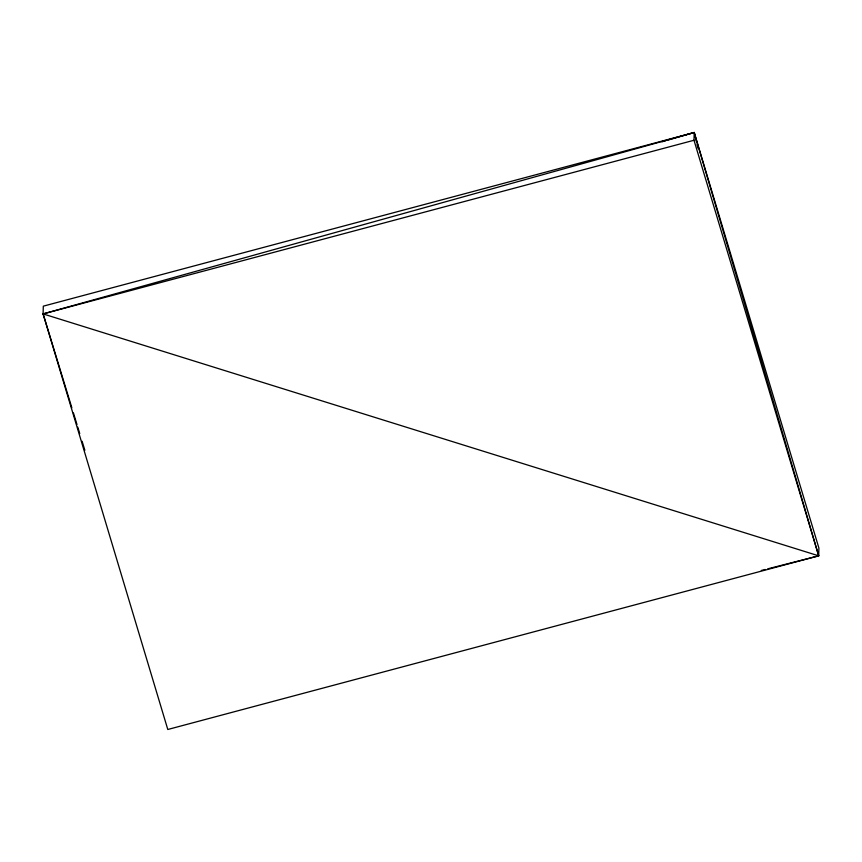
<?xml version="1.0" encoding="UTF-8"?>
<svg xmlns="http://www.w3.org/2000/svg" width="862" height="862" viewBox="0 0 862 862"><rect width="100%" height="100%" fill="white"/><g stroke="black" fill="none" stroke-linecap="round" stroke-linejoin="round"><path stroke-width="1.29" d="M767.837 568.812L818.695 555.839L693.996 140.258L694.201 132.511L43.305 306.161L43.1 313.908L167.799 729.489L818.695 555.839L818.9 548.092L694.201 132.511L43.1 313.908L71.858 407.823M661.908 141.831L665.787 140.711M668.373 139.967L694.201 132.511L818.695 555.839L43.1 313.908L693.996 140.258M761.318 570.472L765.23 569.47M73.442 412.963L76.987 424.546M77.774 427.121L79.746 433.554M82.105 441.269L84.864 450.276M694.201 132.511L696.399 141.648M697.024 144.266L697.972 148.178"/></g></svg>
